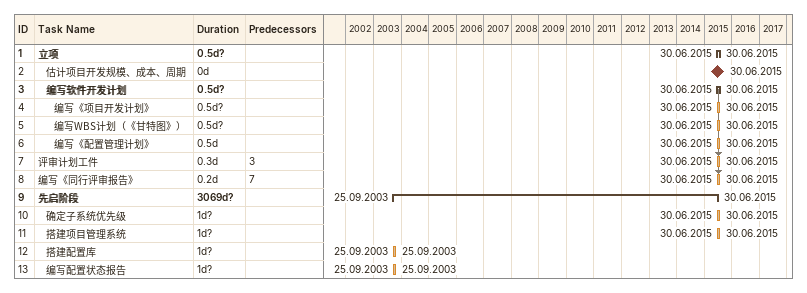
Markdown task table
| ID | Level | Task | Duration | Start | Finish | Predecessors |
|---|---|---|---|---|---|---|
| 1 | 1 | **立项** | 0.5d? | 2015-06-30 | 2015-06-30 |  |
| 2 | 2 | 估计项目开发规模、成本、周期 | 0d | 2015-06-30 | 2015-06-30 |  |
| 3 | 2 | **编写软件开发计划** | 0.5d? | 2015-06-30 | 2015-06-30 |  |
| 4 | 3 | 编写《项目开发计划》 | 0.5d? | 2015-06-30 | 2015-06-30 |  |
| 5 | 3 | 编写WBS计划（《甘特图》） | 0.5d? | 2015-06-30 | 2015-06-30 |  |
| 6 | 3 | 编写《配置管理计划》 | 0.5d | 2015-06-30 | 2015-06-30 |  |
| 7 | 1 | 评审计划工件 | 0.3d | 2015-06-30 | 2015-06-30 | 3 |
| 8 | 1 | 编写《同行评审报告》 | 0.2d | 2015-06-30 | 2015-06-30 | 7 |
| 9 | 1 | **先启阶段** | 3069d? | 2003-09-25 | 2015-06-30 |  |
| 10 | 2 | 确定子系统优先级 | 1d? | 2015-06-30 | 2015-06-30 |  |
| 11 | 2 | 搭建项目管理系统 | 1d? | 2015-06-30 | 2015-06-30 |  |
| 12 | 2 | 搭建配置库 | 1d? | 2003-09-25 | 2003-09-25 |  |
| 13 | 2 | 编写配置状态报告 | 1d? | 2003-09-25 | 2003-09-25 |  |
